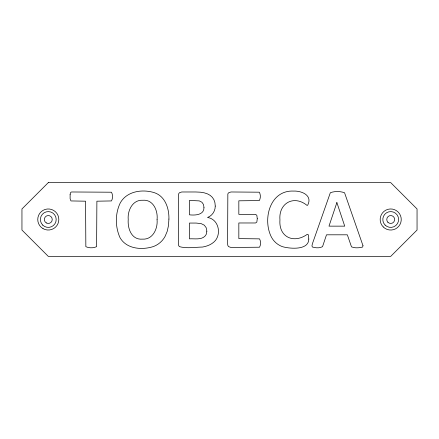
<?xml version="1.0" encoding="UTF-8"?>
<svg xmlns="http://www.w3.org/2000/svg" width="439" height="439" viewBox="0 0 439 439"><rect width="100%" height="100%" fill="white"/><g stroke="black" fill="none" stroke-linecap="round" stroke-linejoin="round"><path stroke-width="0.66" d="M308.798 239.052C308.749 250.62 289.455 248.776 282.217 246.597A20.353 20.353 0 0 1 271.576 237.417C262.286 219.818 269.645 190.043 293.493 191.075C301.686 190.713 312.787 195.333 307.723 205.139L307.037 205.397C293.894 194.603 278.452 203.246 279.945 219.846C278.551 237.159 293.768 244.046 307.338 234.289L308.024 234.464L308.452 235.15L308.798 239.052M70.114 194.422L70.114 198.73L70.948 200.936L85.567 201.194L85.846 246.68C89.051 248.189 93.403 248.189 96.607 246.68L96.887 201.194L111.484 200.936C112.889 198.423 112.9 194.718 111.484 192.216L71.678 191.98L70.948 192.216L70.432 192.984L70.114 194.422M257.265 218.688L256.837 222.052L255.591 222.974L238.832 222.974L238.832 238.624L259.515 238.86C260.925 241.231 260.925 244.841 259.515 247.217L230.941 247.453L228.565 246.619L227.841 245.516L227.6 243.892L227.841 193.912L228.565 192.814L230.941 191.98L259.323 192.194C260.695 194.603 260.7 198.165 259.323 200.574L238.832 200.81L238.832 214.358L255.591 214.358L256.837 215.319L257.265 218.688M168.911 219.072L168.477 225.608L167.193 231.419L165.059 236.451A21.939 21.939 0 0 1 153.71 246.444C142.313 250.268 126.531 249.209 120.006 237.636C115.122 226.853 115.067 213.667 120.237 202.966C126.756 191.113 142.39 188.924 154.308 192.666C165.267 196.206 169.224 208.585 168.911 219.072M157.074 219.67C157.914 228.554 152.871 239.842 142.499 239.134C131.497 240.117 127.513 228.538 128.226 219.5C127.381 210.649 132.562 199.586 142.801 200.25C153.315 199.317 158.062 210.819 157.074 219.67M215.253 206.083C215.291 211.066 212.251 215.752 207.537 217.486C218.068 218.984 221.563 232.599 215.489 240.424C212.213 244.276 207.422 246.213 202.544 247.047C194.883 247.195 186.751 248.699 179.348 246.619L178.624 245.516L178.382 243.892L178.382 195.536L178.624 193.912L179.348 192.814L181.73 191.98L195.662 191.98L200.371 192.194L204.3 192.836L207.559 193.912L210.259 195.426L212.394 197.396L213.969 199.822L214.929 202.719L215.253 206.083M203.976 207.455C204.14 215.143 195.037 215.445 189.445 214.83L189.445 200.425L199.328 200.897L201.918 202.247L203.46 204.453L203.976 207.455M206.851 231.205L206.187 234.486C202.911 240.473 194.993 238.481 189.445 238.838L189.445 223.061L196.134 223.061L201.15 223.616L204.322 225.202L206.204 227.753L206.851 231.205M362.987 245.697L362.641 247.047C359.146 247.947 354.866 248.298 351.496 246.855L347.337 234.805L326.501 234.805L322.539 246.658C319.581 248.348 315.416 247.986 312.272 246.959L311.97 245.566L312.612 243.168L330.32 192.77C334.578 191.058 340.302 191.13 344.571 192.792L362.987 245.697M336.878 202.566L328.987 226.145L344.725 226.145L336.878 202.566M48.29 182.624L21.95 208.964L21.95 230.036L48.29 256.376L390.71 256.376L417.05 230.036L417.05 208.964L390.71 182.624L48.29 182.624M46.315 222.924A3.951 3.951 0 0 0 52.241 219.5A3.951 3.951 0 0 0 46.315 216.076A3.951 3.951 0 0 0 46.315 222.924M387.917 222.293A3.951 3.951 0 0 0 394.524 220.521A3.951 3.951 0 0 0 389.689 215.686A3.951 3.951 0 0 0 387.917 222.293M383.258 226.952A10.536 10.536 0 0 0 400.889 222.227A10.536 10.536 0 0 0 387.983 209.321A10.536 10.536 0 0 0 383.258 226.952M385.124 225.086A7.902 7.902 0 0 0 398.343 221.547A7.902 7.902 0 0 0 388.663 211.867A7.902 7.902 0 0 0 385.124 225.086M43.022 228.626A10.536 10.536 0 0 0 58.826 219.5A10.536 10.536 0 0 0 43.022 210.374A10.536 10.536 0 0 0 43.022 228.626M42.704 225.086A7.902 7.902 0 0 0 55.923 221.547A7.902 7.902 0 0 0 46.243 211.867A7.902 7.902 0 0 0 42.704 225.086"/></g></svg>
